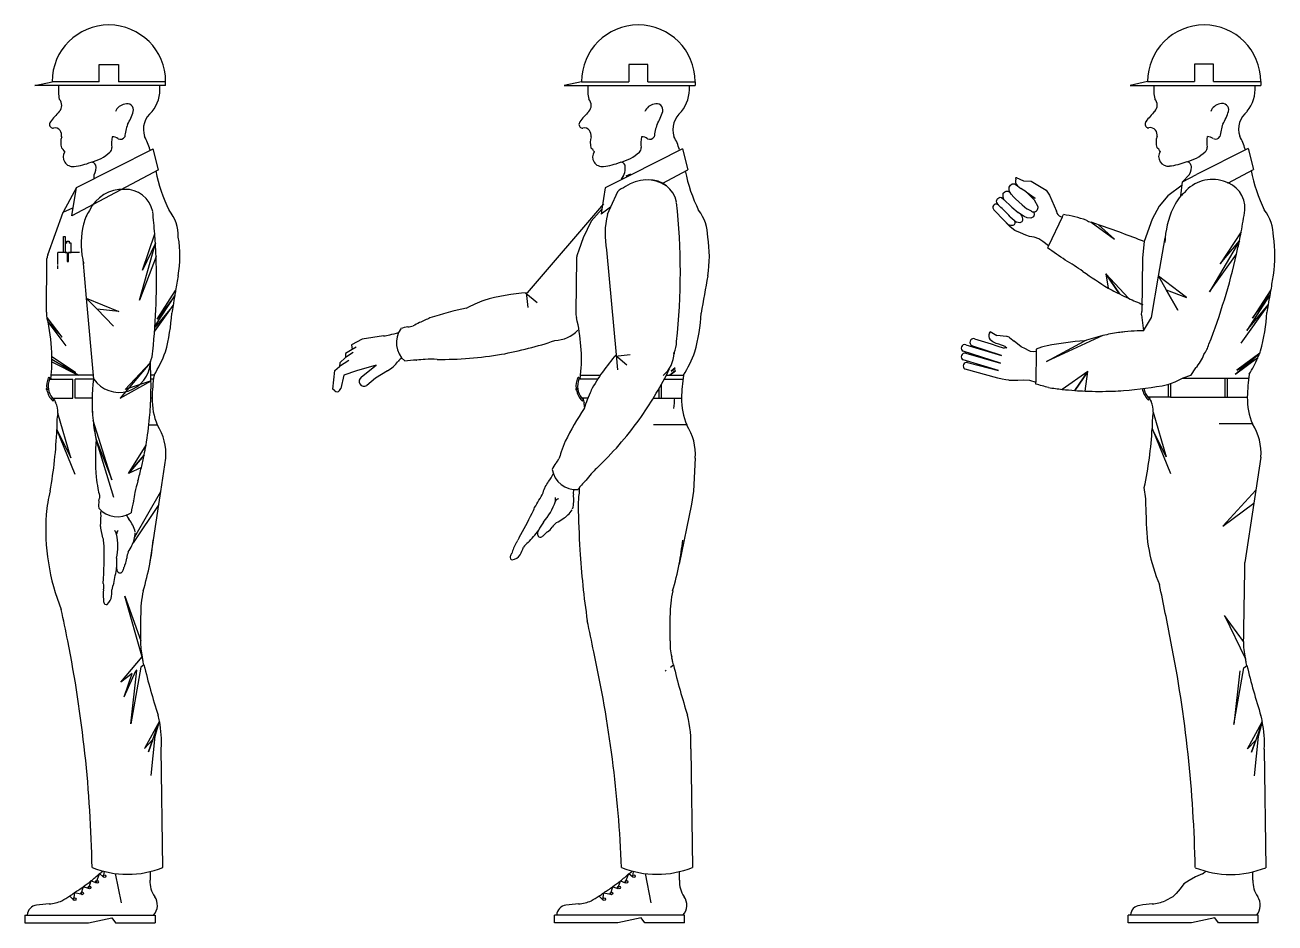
# Model space of a CAD drawing. Header units: millimetres. Extents: x 1863 to 12650, y 1010 to 8049.
# Drawn here: x 9876 to 12381, y 1010 to 2810 of the extents above; entities that cross this region are included whole.
import ezdxf

# ---------------------------------------------------------------- set-up
doc = ezdxf.new("R2010")
doc.units = ezdxf.units.MM

msp = doc.modelspace()

# ---------------------------------------------------------------- linework, layer by layer
at = {"color": 18, "true_color": 0x000000}
for p, q in [((10024.9, 2696), (10024.9, 2730.8)), ((10024.9, 2730.8), (10063.1, 2730.8)), ((10063.1, 2730.8), (10063.1, 2696)), ((11123.9, 2730.8), (11085.7, 2730.8)), ((11085.7, 2730.8), (11085.7, 2696)), ((11123.9, 2696), (11123.9, 2730.8)), ((12257.6, 2731), (12219.6, 2731)), ((12219.6, 2731), (12219.6, 2696.3)), ((12257.6, 2696.3), (12257.6, 2731)), ((9895.4, 2688.3), (9930.4, 2696)), ((10157.8, 2688.3), (9895.4, 2688.3)), ((10024.9, 2696), (9930.4, 2696)), ((10157.8, 2696), (10063.1, 2696)), ((10157.8, 2688.3), (10157.8, 2696)), ((10991.2, 2696), (10956.2, 2688.3)), ((10956.2, 2688.3), (11218.6, 2688.3)), ((10991.2, 2696), (11085.7, 2696)), ((11123.9, 2696), (11218.6, 2696)), ((11218.6, 2696), (11218.6, 2688.3)), ((12125.3, 2696.3), (12090.4, 2688.6)), ((12090.4, 2688.6), (12352.1, 2688.6)), ((12125.3, 2696.3), (12219.6, 2696.3)), ((12257.6, 2696.3), (12352.1, 2696.3)), ((12352.1, 2696.3), (12352.1, 2688.6)), ((9979, 2484.2), (10132.6, 2561.2)), ((10143.3, 2519.4), (10132.6, 2561.2)), ((11193.4, 2561.2), (11089.1, 2508.9)), ((11193.4, 2561.2), (11204.1, 2519.4)), ((12327, 2561.9), (12223, 2509.7)), ((12327, 2561.9), (12337.6, 2520.2)), ((10143.3, 2519.4), (9970, 2427.1)), ((10014.5, 2502), (10014.6, 2509.4)), ((11089.1, 2508.9), (11038.6, 2483.4)), ((11089.1, 2510.4), (11079.8, 2506.8)), ((11152.7, 2492), (11204.1, 2519.4)), ((12195.1, 2495.6), (12209.3, 2510.3)), ((12195.1, 2495.6), (12223, 2509.7)), ((12286.3, 2492.9), (12337.6, 2520.2)), ((9979, 2484.2), (9952.4, 2434.4)), ((9970, 2427.1), (9979, 2484.2)), ((11038.6, 2483.4), (11032.1, 2440.4)), ((11848, 2484.3), (11850.6, 2488.8)), ((11848, 2479.7), (11848, 2484.3)), ((11848.6, 2475.7), (11848, 2479.7)), ((11850.6, 2488.8), (11854.1, 2491.4)), ((11854.1, 2491.4), (11858.7, 2491.4)), ((11858.7, 2491.4), (11864.7, 2487.5)), ((11861.1, 2500.9), (11862.2, 2504.3)), ((11861.9, 2504.5), (11862.2, 2504.3)), ((11862.2, 2504.3), (11861.9, 2504.5)), ((11862.2, 2504.3), (11876.9, 2497.1)), ((11864.7, 2487.5), (11871.2, 2481.8)), ((11882, 2475), (11871.2, 2481.8)), ((11876.9, 2497.1), (11892, 2496.8)), ((11892, 2496.8), (11922, 2478.9)), ((12194.4, 2488.4), (12165.9, 2467.4)), ((12192.1, 2467), (12195.1, 2495.6)), ((11062.9, 2475.4), (11049.3, 2444.3)), ((11822.8, 2456.3), (11823.1, 2458.6)), ((11823, 2454), (11822.8, 2456.3)), ((11823.1, 2458.6), (11824, 2460.5)), ((11824, 2460.5), (11825.3, 2462.2)), ((11825.3, 2462.2), (11827, 2463.3)), ((11827, 2463.3), (11829.8, 2464.3)), ((11829.8, 2464.3), (11832.8, 2463.8)), ((11832.8, 2463.8), (11837.6, 2460.1)), ((11835.9, 2472.7), (11839.1, 2475.2)), ((11836.2, 2468.5), (11835.9, 2472.7)), ((11836.1, 2464.3), (11836.2, 2468.5)), ((11837.6, 2460.1), (11836.1, 2464.3)), ((11841.9, 2455.3), (11837.6, 2460.1)), ((11839.1, 2475.2), (11842, 2476.8)), ((11848, 2449.8), (11841.9, 2455.3)), ((11842, 2476.8), (11846.3, 2476.3)), ((11846.3, 2476.3), (11849.8, 2473.9)), ((11849.8, 2473.9), (11848.6, 2475.7)), ((11852.2, 2470.3), (11849.8, 2473.9)), ((11857, 2464.8), (11852.2, 2470.3)), ((11860.6, 2461.1), (11857, 2464.8)), ((11860.6, 2461.1), (11874.3, 2449.5)), ((11882, 2475), (11899.8, 2462.8)), ((11891.6, 2466.2), (11882, 2475)), ((11891.6, 2466.2), (11899.8, 2462.8)), ((11898.6, 2458.4), (11891.6, 2466.2)), ((11905.8, 2445.5), (11898.6, 2458.4)), ((11922, 2478.9), (11929, 2468.8)), ((11929, 2468.8), (11942.7, 2436.2)), ((12165.9, 2467.4), (12148.6, 2446.6)), ((9921.7, 2348.9), (9952.4, 2434.4)), ((9952.4, 2434.4), (9971.9, 2443.1)), ((11035, 2451), (10882, 2272.8)), ((11032.1, 2440.4), (11010.5, 2416.4)), ((11049.3, 2444.3), (11030.6, 2430.5)), ((11032.1, 2440.4), (11030.6, 2430.5)), ((11049.3, 2444.3), (11042.8, 2429.6)), ((11815.3, 2446.1), (11815.2, 2443.3)), ((11815.2, 2443.3), (11817.4, 2439.4)), ((11816.4, 2448), (11815.3, 2446.1)), ((11818, 2449.5), (11816.4, 2448)), ((11817.4, 2439.4), (11819.2, 2437.1)), ((11820.1, 2450.6), (11818, 2449.5)), ((11819.2, 2437.1), (11821.6, 2434.7)), ((11822, 2450.7), (11820.1, 2450.6)), ((11821.6, 2434.7), (11833.9, 2421.9)), ((11823.6, 2450.7), (11822, 2450.7)), ((11824.3, 2451.7), (11823, 2454)), ((11826.4, 2448.8), (11823.6, 2450.7)), ((11825.7, 2449.5), (11824.3, 2451.7)), ((11826.4, 2448.8), (11825.7, 2449.5)), ((11828.2, 2446.9), (11826.4, 2448.8)), ((11831.3, 2444), (11828.2, 2446.9)), ((11833.8, 2441.6), (11831.3, 2444)), ((11837.3, 2438.5), (11833.8, 2441.6)), ((11840.7, 2435.3), (11837.3, 2438.5)), ((11843.5, 2432.2), (11840.7, 2435.3)), ((11847.1, 2428.2), (11843.5, 2432.2)), ((11853.6, 2444.7), (11848, 2449.8)), ((11853.6, 2444.7), (11866.3, 2433.9)), ((11870.9, 2430.6), (11866.3, 2433.9)), ((11871.9, 2429.9), (11870.9, 2430.6)), ((11870.9, 2430.6), (11873.4, 2426.6)), ((11877.7, 2426), (11871.9, 2429.9)), ((11874.3, 2449.5), (11883.4, 2441.5)), ((11892.8, 2436.2), (11883.4, 2441.5)), ((11897.3, 2435.1), (11898, 2428.9)), ((11942.8, 2435.6), (11942.7, 2436.2)), ((11954.1, 2424.5), (11956.6, 2429.6)), ((12148.6, 2446.6), (12134.7, 2420.7)), ((11010.5, 2416.4), (10994.4, 2382.9)), ((11849.7, 2405.1), (11833.9, 2421.9)), ((11833.9, 2421.9), (11844, 2411.5)), ((11846.9, 2409.2), (11844, 2411.5)), ((11851.2, 2407.6), (11846.9, 2409.2)), ((11850.1, 2425.2), (11847.1, 2428.2)), ((11859.3, 2398), (11849.7, 2405.1)), ((11850.1, 2425.2), (11858.2, 2418.2)), ((11855.1, 2407.7), (11851.2, 2407.6)), ((11857.8, 2409.4), (11855.1, 2407.7)), ((11859.2, 2412), (11857.8, 2409.4)), ((11858.2, 2418.2), (11859, 2415.4)), ((11858.2, 2418.2), (11862.7, 2414.4)), ((11859, 2415.4), (11859.2, 2412)), ((11869.2, 2413.1), (11862.7, 2414.4)), ((11873.3, 2414.9), (11869.2, 2413.1)), ((11874.6, 2418), (11873.3, 2414.9)), ((11873.4, 2426.6), (11875, 2421.4)), ((11875, 2421.4), (11874.6, 2418)), ((11884.2, 2422.9), (11877.7, 2426)), ((11891.7, 2422.4), (11884.2, 2422.9)), ((11896.8, 2424.9), (11891.7, 2422.4)), ((11898, 2428.9), (11896.8, 2424.9)), ((11954.1, 2424.5), (11926.8, 2367.3)), ((11950.8, 2425.8), (11954.1, 2424.5)), ((12007, 2416.1), (12012.2, 2414.7)), ((12012.2, 2414.7), (12058.8, 2380.5)), ((12058.8, 2380.5), (12027.2, 2408.8)), ((12134.7, 2420.7), (12118.5, 2375.4)), ((9952.9, 2385.8), (9956.2, 2385.8)), ((9952.9, 2353.6), (9952.9, 2385.8)), ((9956.2, 2385.8), (9956.2, 2372.5)), ((10111.7, 2318.4), (10136, 2391)), ((10994.4, 2382.9), (10985.9, 2358.4)), ((11870.7, 2393), (11859.3, 2398)), ((11881.2, 2388.5), (11870.7, 2393)), ((11888.8, 2386), (11881.2, 2388.5)), ((11897.8, 2384.5), (11888.8, 2386)), ((11907.2, 2380.9), (11897.8, 2384.5)), ((11915.3, 2375.4), (11907.2, 2380.9)), ((12147.3, 2306.4), (12160.5, 2382.9)), ((12312.8, 2394.9), (12270.7, 2331.2)), ((9956.2, 2372.5), (9956.2, 2353.6)), ((9956.2, 2372.5), (9956.2, 2353.6)), ((9959.9, 2372.5), (9956.2, 2372.5)), ((9959.9, 2376.3), (9964.4, 2376.3)), ((9959.9, 2372.5), (9959.9, 2376.3)), ((9964.4, 2376.3), (9964.4, 2372.5)), ((9968.4, 2372.5), (9964.4, 2372.5)), ((9968.4, 2353.6), (9968.4, 2372.5)), ((10105.5, 2258.1), (10137.2, 2372.5)), ((10137.2, 2372.5), (10111.7, 2318.4)), ((10985.9, 2358.4), (10982.5, 2348.9)), ((11041.2, 2358.7), (11060.4, 2148.5)), ((11926.8, 2367.3), (11915.3, 2375.4)), ((11926.8, 2367.3), (11924.8, 2363)), ((12118.5, 2375.4), (12114.9, 2343)), ((12309.2, 2376.8), (12249.1, 2274.7)), ((12270.7, 2331.2), (12309.2, 2376.8)), ((9918.9, 2233.8), (9920, 2341.7)), ((9952.9, 2353.6), (9941.8, 2353.6)), ((9941.8, 2329.4), (9941.8, 2353.6)), ((9956.2, 2353.6), (9952.9, 2353.6)), ((9956.2, 2353.6), (9952.9, 2353.6)), ((9960.8, 2353.6), (9956.2, 2353.6)), ((9956.2, 2353.6), (9960.8, 2353.6)), ((9960.8, 2353.6), (9960.8, 2335.3)), ((9960.8, 2335.3), (9962.9, 2335.3)), ((9961.9, 2340.3), (9961.9, 2336.7)), ((9962.9, 2353.6), (9968.4, 2353.6)), ((9962.9, 2335.3), (9962.9, 2353.6)), ((9968.4, 2353.6), (9962.9, 2353.6)), ((9985.1, 2353.6), (9968.4, 2353.6)), ((9991.6, 2339.9), (9998.7, 2262.4)), ((10138.5, 2345.5), (10105.5, 2258.1)), ((10980.8, 2341.7), (10979.7, 2233.8)), ((12114.9, 2343), (12113.9, 2235.4)), ((12249.1, 2274.7), (12303.5, 2350.4)), ((9941.7, 2320.7), (9941.7, 2327.5)), ((12041.5, 2310.6), (12046, 2282.4)), ((12068.9, 2270.6), (12041.5, 2310.6)), ((12041.5, 2310.6), (12068.9, 2270.6)), ((12087.1, 2261.8), (12041.5, 2310.6)), ((12133, 2223.1), (12147.3, 2306.4)), ((12147.3, 2306.4), (12162.6, 2279.1)), ((12203.1, 2263.4), (12147.3, 2306.4)), ((10020.6, 2239.9), (9998.7, 2262.4)), ((9998.7, 2262.4), (10063.9, 2235.2)), ((9998.7, 2262.4), (10013.5, 2099.8)), ((10137.1, 2206.5), (10176, 2267)), ((10141.1, 2220.3), (10177.8, 2277.3)), ((10176, 2267), (10141.1, 2220.3)), ((10878.9, 2272.6), (10902, 2253.4)), ((10880.4, 2273.4), (10883.2, 2243.4)), ((12162.6, 2279.1), (12203.1, 2263.4)), ((12185.6, 2238), (12162.6, 2279.1)), ((12162.6, 2279.1), (12185.6, 2238)), ((12370.2, 2268.5), (12324.3, 2197.1)), ((12372, 2278.7), (12335.4, 2221.9)), ((12335.4, 2221.9), (12370.2, 2268.5)), ((10063.9, 2235.2), (10020.6, 2239.9)), ((10020.6, 2239.9), (10053.5, 2206.1)), ((10053.5, 2206.1), (10020.6, 2239.9)), ((10136.3, 2196.2), (10172.6, 2247.4)), ((10172.6, 2247.4), (10136.9, 2203.9)), ((12113.4, 2228.7), (12113.9, 2235.4)), ((12366.8, 2248.9), (12312.3, 2172)), ((12324.3, 2197.1), (12366.8, 2248.9)), ((9950.5, 2183.7), (9920.1, 2223.1)), ((9958.7, 2166.6), (9922.1, 2214.4)), ((9922.1, 2214.4), (9950.5, 2183.7)), ((10648.4, 2205), (10653.6, 2206.4)), ((12113.4, 2228.7), (12117.2, 2196.8)), ((12117.2, 2196.8), (12133, 2223.1)), ((10551.4, 2179.9), (10530.3, 2168.4)), ((10594.4, 2186.3), (10551.4, 2179.9)), ((11778.5, 2180.8), (11811.7, 2170.5)), ((11808.3, 2192.2), (11810, 2195.5)), ((11810, 2195.5), (11809.7, 2195.6)), ((11809.7, 2195.6), (11810, 2195.5)), ((11810, 2195.5), (11823, 2187.3)), ((11842.5, 2185.6), (11823, 2187.3)), ((11849.2, 2182.8), (11857.9, 2175.8)), ((12035.4, 2187.1), (11922.7, 2135)), ((10531.6, 2159.2), (10518.1, 2151.3)), ((10530.3, 2168.4), (10531.6, 2159.2)), ((10539.7, 2163.8), (10531.6, 2159.2)), ((11830.5, 2131.7), (11755.8, 2155.7)), ((11760.9, 2168.9), (11832.7, 2147.1)), ((11832.7, 2147.1), (11773.1, 2166.9)), ((11815.1, 2174.8), (11809.8, 2178.5)), ((11811.7, 2170.5), (11823.1, 2166.4)), ((11822, 2171.4), (11815.1, 2174.8)), ((11827.5, 2169.9), (11822, 2171.4)), ((11823.1, 2166.4), (11838, 2161.6)), ((11839.7, 2165.1), (11827.5, 2169.9)), ((11843.1, 2162.5), (11838, 2161.6)), ((11839.7, 2165.1), (11843.1, 2162.5)), ((11872, 2164.7), (11857.9, 2175.8)), ((11880.4, 2160.6), (11872, 2164.7)), ((11886.5, 2157.2), (11880.4, 2160.6)), ((11890.7, 2155.3), (11886.5, 2157.2)), ((11896.8, 2154.3), (11890.7, 2155.3)), ((11901.9, 2155.3), (11896.8, 2154.3)), ((11901.9, 2155.3), (11901.3, 2093.5)), ((11901.9, 2160.2), (11901.9, 2155.3)), ((11922.7, 2135), (11998.1, 2176.2)), ((9977, 2112.9), (9930.1, 2144.8)), ((9982.3, 2107.6), (9930.1, 2139.4)), ((9930.1, 2139.4), (9977, 2112.9)), ((9930.1, 2134.7), (9982.3, 2107.6)), ((10126.3, 2132), (10066.5, 2061.9)), ((10076.9, 2079.2), (10126.3, 2132)), ((10524.6, 2137.1), (10506.3, 2125.3)), ((10506.7, 2132.8), (10506.3, 2125.3)), ((10517.9, 2143.3), (10506.7, 2132.8)), ((10533.6, 2153.4), (10517.9, 2143.3)), ((10518.1, 2151.3), (10517.9, 2143.3)), ((11058.4, 2146.1), (11088.3, 2148.9)), ((11058.9, 2147.7), (11082, 2128.5)), ((11060.4, 2148.5), (11063.1, 2118.6)), ((11826.3, 2117.2), (11755.8, 2138.4)), ((11760.9, 2151.6), (11830.5, 2131.7)), ((11764.6, 2133.3), (11826.3, 2117.2)), ((12300.9, 2109.6), (12350, 2151.7)), ((12346.2, 2142.6), (12302.2, 2109.6)), ((12350, 2151.7), (12304.2, 2118)), ((12304.2, 2118), (12346.2, 2142.6)), ((10012.8, 2107.6), (9928.5, 2107.6)), ((10134.6, 2107.6), (10128.2, 2107.6)), ((10493.1, 2079.4), (10496.8, 2117.2)), ((10496.8, 2117.2), (10506.3, 2125.3)), ((10514.6, 2107.8), (10509.1, 2081.2)), ((10540.1, 2116.6), (10514.6, 2107.8)), ((10579.9, 2127.5), (10540.1, 2116.6)), ((10550.1, 2104.2), (10579.9, 2127.5)), ((10602.2, 2116.4), (10578.3, 2102)), ((10989.3, 2107.6), (11028.8, 2107.6)), ((11160.9, 2107.6), (11179.2, 2107.6)), ((11167.3, 2107.6), (11179.1, 2117.7)), ((11179.1, 2115.5), (11168.6, 2107.6)), ((11179, 2122.3), (11170.6, 2116.1)), ((11170.6, 2116.1), (11179, 2121)), ((11179.2, 2107.6), (11195.5, 2107.6)), ((11825.4, 2101.8), (11759.5, 2120.1)), ((12005.4, 2115.3), (11954.1, 2079.3)), ((12005.4, 2115.3), (11979.8, 2077)), ((11979.8, 2077), (12005.4, 2115.3)), ((12000, 2075.9), (12005.4, 2115.3)), ((12211.4, 2106.9), (12195.8, 2101.7)), ((12221.6, 2122.6), (12211.4, 2106.9)), ((9925.1, 2099.8), (9971.7, 2099.8)), ((9971.7, 2061.9), (9971.7, 2099.8)), ((10013.5, 2099.8), (9976.5, 2099.8)), ((9976.5, 2061.9), (9976.5, 2099.8)), ((10066.5, 2061.9), (10128.5, 2096.3)), ((10128.5, 2096.3), (10076.9, 2079.2)), ((10133.5, 2099.8), (10128.4, 2099.8)), ((10496.7, 2076.1), (10493.1, 2079.4)), ((10506.1, 2077), (10509.1, 2081.2)), ((10578.3, 2102), (10560.9, 2087)), ((11023.7, 2099.8), (10985.9, 2099.8)), ((11146.2, 2080.9), (11146.2, 2061.9)), ((11151, 2089.4), (11151, 2061.9)), ((11156.8, 2099.8), (11179.2, 2099.8)), ((11179.2, 2099.8), (11194.3, 2099.8)), ((11834, 2099.7), (11825.4, 2101.8)), ((11841.2, 2098.4), (11834, 2099.7)), ((11847.4, 2097.6), (11841.2, 2098.4)), ((11847.4, 2097.6), (11858.5, 2097.8)), ((11858.5, 2097.8), (11865.6, 2097.5)), ((11865.6, 2097.5), (11877.3, 2098.2)), ((11877.3, 2098.2), (11888.5, 2097.6)), ((11888.5, 2097.6), (11901.3, 2093.5)), ((11901.2, 2089.8), (11901.3, 2093.5)), ((12180.2, 2093.9), (12165.2, 2088.7)), ((12166.5, 2089.2), (12166.5, 2064)), ((12171.3, 2090.8), (12171.3, 2064)), ((12195.8, 2101.7), (12180.2, 2093.9)), ((12195.8, 2101.7), (12279.9, 2101.7)), ((12279.9, 2101.7), (12279.9, 2064)), ((12279.9, 2101.7), (12284.7, 2101.7)), ((12284.7, 2101.7), (12284.7, 2064)), ((12284.7, 2101.7), (12327.9, 2101.7)), ((9930.8, 2061.9), (9971.7, 2061.9)), ((10010.6, 2061.9), (9976.5, 2061.9)), ((10130.7, 2061.9), (10128.2, 2061.9)), ((11003.9, 2061.9), (10991.6, 2061.9)), ((11135, 2061.9), (11151, 2061.9)), ((11151, 2061.9), (11178, 2061.9)), ((11178, 2061.9), (11191.5, 2061.9)), ((12166.5, 2064), (12125.7, 2064)), ((12171.3, 2064), (12166.5, 2064)), ((12171.3, 2064), (12279.9, 2064)), ((12279.9, 2064), (12284.7, 2064)), ((12284.7, 2064), (12325.1, 2064)), ((9968, 1941.9), (9941.9, 2031.3)), ((12136.7, 2033.5), (12162.8, 1944.2)), ((10049.8, 1898.2), (10012.4, 2017)), ((10124.3, 2007.9), (10141.2, 2007.9)), ((11172.6, 2007.9), (11135.2, 2007.9)), ((11202, 2007.9), (11172.6, 2007.9)), ((12335.5, 2010.1), (12268.9, 2010.1)), ((9976.3, 1908.6), (9939.8, 1998.9)), ((9939.8, 1998.9), (9968, 1941.9)), ((12162.8, 1944.2), (12134.7, 2001.1)), ((12134.7, 2001.1), (12171.1, 1911)), ((10018.5, 1978.5), (10049.8, 1898.2)), ((10054, 1862.8), (10018.5, 1978.5)), ((10083.1, 1910.6), (10118.6, 1967.5)), ((10114.8, 1947.6), (10083.1, 1910.6)), ((10083.1, 1910.6), (10114.8, 1947.6)), ((10148.1, 1874.8), (10158.2, 1941.1)), ((10943.2, 1935.4), (10945.9, 1940)), ((11219, 1941.1), (11215.3, 1875.6)), ((12352.5, 1943.5), (12342.4, 1877.3)), ((10109.3, 1922.4), (10083.1, 1910.6)), ((12121.8, 1859.9), (12118.7, 1882.7)), ((10025.1, 1866.5), (10025.1, 1861.2)), ((10096.2, 1783.9), (10148.1, 1874.8)), ((10144.1, 1848.3), (10148.1, 1874.8)), ((11215.3, 1875.6), (11211.3, 1849.2)), ((12122.6, 1827.5), (12121.8, 1859.9)), ((12342.4, 1877.3), (12276.3, 1805.1)), ((12342.4, 1877.3), (12338.4, 1851)), ((10144.1, 1848.3), (10092.6, 1771.7)), ((10126, 1729.1), (10144.1, 1848.3)), ((11211.3, 1849.2), (11186.8, 1729.1)), ((12276.3, 1805.1), (12338.4, 1851)), ((12338.4, 1851), (12320.3, 1732)), ((10111.6, 1540.6), (10076.2, 1665.1)), ((10076.2, 1665.1), (10107.8, 1575.4)), ((12317.8, 1573.9), (12279.6, 1625.8)), ((12279.6, 1625.8), (12321.5, 1539.1)), ((10067.9, 1492.5), (10111, 1542.9)), ((10090.8, 1509.5), (10067.9, 1492.5)), ((10074.5, 1463.3), (10098.2, 1514.9)), ((10074.5, 1463.3), (10090.8, 1509.5)), ((10108.4, 1522.5), (10088.2, 1408.7)), ((10088.2, 1408.7), (10100.1, 1516.4)), ((10100.1, 1516.4), (10098.2, 1514.9)), ((10114.4, 1527), (10108.4, 1522.5)), ((11159, 1514.9), (11160.9, 1516.4)), ((11169.2, 1522.5), (11175.2, 1527)), ((12298.2, 1407.6), (12318.3, 1521.1)), ((12310.1, 1515), (12298.2, 1407.6)), ((12318.3, 1521.1), (12324.3, 1525.6)), ((10145.3, 1414.2), (10115.5, 1359.8)), ((10132.2, 1377.5), (10145.3, 1414.2)), ((10137.1, 1384.3), (10145.3, 1414.2)), ((12325.4, 1358.8), (12355.2, 1413.1)), ((12355.2, 1413.1), (12342.1, 1376.5)), ((12355.2, 1413.1), (12347, 1383.3)), ((10129.1, 1305.2), (10137.1, 1384.3)), ((12347, 1383.3), (12339, 1304.4)), ((10115.5, 1359.8), (10132.2, 1377.5)), ((10123.4, 1353), (10132.2, 1377.5)), ((10132.2, 1377.5), (10123.4, 1353)), ((10152.4, 1120.9), (10149.1, 1359.1)), ((11209.9, 1359.1), (11213.2, 1120.9)), ((12342.1, 1376.5), (12325.4, 1358.8)), ((12333.3, 1352), (12342.1, 1376.5)), ((12342.1, 1376.5), (12333.3, 1352)), ((12359, 1358.2), (12362.3, 1120.6)), ((10025.2, 1108.6), (10018, 1090.5)), ((10032.9, 1102), (10025.2, 1108.6)), ((10034.6, 1113.1), (10032.9, 1102)), ((10069.1, 1049.9), (10057.5, 1108.8)), ((10126.5, 1112.7), (10126.5, 1095.6)), ((11078.8, 1090.5), (11086, 1108.6)), ((11086, 1108.6), (11093.7, 1102)), ((11093.7, 1102), (11095.4, 1113.1)), ((11118.3, 1108.8), (11129.9, 1049.9)), ((11187.3, 1095.6), (11187.3, 1112.7)), ((12221, 1102.1), (12208.7, 1094.9)), ((12235.4, 1108.3), (12221, 1102.1)), ((12336.4, 1095.4), (12336.4, 1112.4)), ((9992.7, 1082.3), (9988.2, 1067.5)), ((10003.1, 1079), (9992.7, 1082.3)), ((10008.2, 1094), (10003.1, 1079)), ((10018, 1090.5), (10008.2, 1094)), ((11049, 1067.5), (11053.5, 1082.3)), ((11053.5, 1082.3), (11063.9, 1079)), ((11063.9, 1079), (11069, 1094)), ((11069, 1094), (11078.8, 1090.5)), ((12190.9, 1078.4), (12182.8, 1068.6)), ((12198.1, 1088.5), (12190.9, 1078.4)), ((12208.7, 1094.9), (12198.1, 1088.5)), ((9973.3, 1056), (9965.8, 1063.8)), ((9974.9, 1070.4), (9973.3, 1056)), ((9988.2, 1067.5), (9974.9, 1070.4)), ((11026.6, 1063.8), (11034.1, 1056)), ((11034.1, 1056), (11035.7, 1070.4)), ((11035.7, 1070.4), (11049, 1067.5)), ((12176.1, 1061.9), (12160.3, 1054.3)), ((12182.8, 1068.6), (12176.1, 1061.9)), ((9876, 1025.6), (10136.9, 1025.6)), ((9876, 1025.3), (9876, 1009.7)), ((9876, 1009.7), (10003.2, 1009.7)), ((10003.2, 1009.7), (10050, 1019.8)), ((10050, 1019.8), (10057.1, 1009.7)), ((10057.1, 1009.7), (10136.9, 1009.7)), ((10136.9, 1025.6), (10136.9, 1009.7)), ((11197.7, 1025.6), (10936.8, 1025.6)), ((10936.8, 1009.7), (10936.8, 1025.3)), ((11064.1, 1009.7), (10936.8, 1009.7)), ((11110.8, 1019.8), (11064.1, 1009.7)), ((11118, 1009.7), (11110.8, 1019.8)), ((11197.7, 1009.7), (11118, 1009.7)), ((11197.7, 1009.7), (11197.7, 1025.6)), ((12346.8, 1025.5), (12086.6, 1025.5)), ((12086.6, 1009.7), (12086.6, 1025.2)), ((12213.5, 1009.7), (12086.6, 1009.7)), ((12260.1, 1019.8), (12213.5, 1009.7)), ((12267.3, 1009.7), (12260.1, 1019.8)), ((12346.8, 1009.7), (12267.3, 1009.7)), ((12346.8, 1009.7), (12346.8, 1025.5))]:
    msp.add_line(p, q, dxfattribs=at)
for centre in [(10035.1, 1103.7), (11095.9, 1103.7), (10005.3, 1080.7), (10020.2, 1092.2), (11066.1, 1080.7), (11081, 1092.2), (9975.5, 1057.7), (9990.4, 1069.2), (11036.3, 1057.7), (11051.2, 1069.2)]:
    msp.add_circle(centre, 2.77, dxfattribs=at)
for centre, radius, start, end in [((10044.1, 2696), 113.7, 0, 180), ((11104.9, 2696), 113.7, 0, 180), ((12238.7, 2696.3), 113.4, 0, 180), ((10026.4, 2678.9), 83.6, 173.5634, 192.2158), ((10073.1, 2681.6), 73.4, 321.6826, 3.9618), ((10036.4, 2680.2), 110.2, 3.3896, 4.2201), ((11087.2, 2678.9), 83.6, 173.5634, 192.2158), ((11133.9, 2681.6), 73.4, 321.6826, 3.9618), ((11097.2, 2680.2), 110.2, 3.3896, 4.2201), ((11097.2, 2680.2), 110.2, 3.3896, 4.2201), ((12221.1, 2679.3), 83.4, 173.5634, 192.2158), ((12267.6, 2682), 73.2, 321.6826, 3.9618), ((12231, 2680.5), 109.9, 3.3896, 4.2201), ((9931.2, 2648.6), 18.4, 317.0224, 42.9776), ((10992, 2648.6), 18.4, 317.0224, 42.9776), ((12126.1, 2649.1), 18.4, 317.0224, 42.9776), ((10078.8, 2503), 188.9, 135.2229, 143.5015), ((10080.1, 2626.9), 24.6, 100.1457, 158.0032), ((10080.5, 2639.1), 12.9, 346.6091, 111.4873), ((9967.2, 2677.3), 132.4, 329.6961, 341.8778), ((10158.4, 2600.3), 45.2, 127.7587, 198.5575), ((11139.6, 2503), 188.9, 135.2229, 143.5015), ((11140.9, 2626.9), 24.6, 100.1457, 158.0032), ((11141.3, 2639.1), 12.9, 346.6091, 111.4873), ((11028.1, 2677.3), 132.4, 329.6961, 341.8778), ((11219.2, 2600.3), 45.2, 127.7587, 198.5575), ((12273.3, 2503.8), 188.4, 135.2229, 143.5015), ((12274.6, 2627.4), 24.5, 100.1457, 158.0032), ((12275, 2639.5), 12.9, 346.6091, 111.4873), ((12162.1, 2677.6), 132, 329.6961, 341.8778), ((12352.7, 2600.9), 45.1, 127.7587, 198.5575), ((9933.2, 2610.4), 7.99, 141.772, 243.1056), ((10198.4, 2570.4), 123.5, 161.0432, 173.0329), ((10994, 2610.4), 7.99, 141.772, 243.1056), ((11259.2, 2570.4), 123.5, 161.0432, 173.0329), ((12128.1, 2611), 7.97, 141.772, 243.1056), ((12392.5, 2571), 123.2, 161.0432, 173.0329), ((9931.8, 2608.2), 5.34, 245.4927, 283.4066), ((9936.1, 2590), 13.3, 38.8127, 103.2845), ((9928.4, 2587.4), 21.1, 354.4831, 31.3956), ((9980.9, 2574.1), 33.3, 160.2848, 198.29), ((10122.6, 2572.7), 73.2, 170.0567, 186.5179), ((10051.3, 2566.9), 18.5, 52.5283, 92.3482), ((10067.1, 2590.7), 10.2, 243.6298, 328.2902), ((10023.1, 2532.2), 106.9, 15.087, 30.1552), ((10992.6, 2608.2), 5.34, 245.4927, 283.4066), ((10996.9, 2590), 13.3, 38.8127, 103.2845), ((10989.2, 2587.4), 21.1, 354.4831, 31.3956), ((11041.7, 2574.1), 33.3, 160.2848, 198.29), ((11183.4, 2572.7), 73.2, 170.0567, 186.5179), ((11112.1, 2566.9), 18.5, 52.5283, 92.3482), ((11127.9, 2590.7), 10.2, 243.6298, 328.2902), ((11083.9, 2532.2), 106.9, 15.087, 30.1552), ((12126.7, 2608.7), 5.33, 245.4927, 283.4066), ((12131, 2590.6), 13.3, 38.8127, 103.2845), ((12123.3, 2588), 21.1, 354.4831, 31.3956), ((12175.6, 2574.7), 33.3, 160.2848, 198.29), ((12316.9, 2573.3), 73, 170.0567, 186.5179), ((12245.8, 2567.5), 18.4, 52.5283, 92.3482), ((12261.6, 2591.3), 10.2, 243.6298, 328.2902), ((12217.7, 2533), 106.6, 15.087, 30.1552), ((9920.2, 2532.8), 42.3, 32.5192, 46.7692), ((9971.5, 2544.9), 18.9, 145.7557, 278.6597), ((9987.9, 2618.6), 86.4, 283.6115, 312.4548), ((10039.6, 2562.8), 10.4, 309.6934, 8.6514), ((10456.1, 2579.4), 330.4, 183.3597, 183.698), ((10981.1, 2532.8), 42.3, 32.5192, 46.7692), ((11032.3, 2544.9), 18.9, 145.7557, 278.6597), ((11048.7, 2618.6), 86.4, 283.6115, 312.4548), ((11100.4, 2562.8), 10.4, 309.6934, 8.6514), ((11516.9, 2579.4), 330.4, 183.3597, 183.698), ((12115.2, 2533.6), 42.1, 32.5192, 46.7692), ((12166.3, 2545.6), 18.8, 145.7557, 278.6597), ((12182.6, 2619.1), 86.2, 283.6115, 312.4548), ((12234.2, 2563.5), 10.4, 309.6934, 8.6514), ((12649.6, 2580.1), 329.5, 183.3597, 183.698), ((9959, 2662.4), 137, 276.4412, 291.0804), ((10008.2, 2523.9), 10.7, 27.9686, 89.7224), ((11019.8, 2662.4), 137, 276.4412, 291.0804), ((11069, 2523.9), 10.7, 27.9686, 89.7224), ((12153.8, 2662.8), 136.6, 276.4412, 291.0804), ((12202.9, 2524.7), 10.6, 27.9686, 89.7224), ((12188, 2523.4), 25.1, 328.368, 14.4007), ((9993.2, 2522.6), 25.2, 328.368, 14.4007), ((10456.1, 2580.2), 324.1, 191.2176, 205.9979), ((11041.6, 2523.2), 37.3, 322.7802, 8.8129), ((11498.5, 2284), 479, 152.034, 153.1184), ((11516.9, 2580.2), 324.1, 191.2176, 205.9979), ((12649.6, 2580.8), 323.2, 191.2176, 205.9979), ((10071.7, 2407.2), 73.1, 87.2278, 155.1572), ((10077.3, 2424.5), 55.7, 11.683, 92.1735), ((11115.5, 2410.4), 83.6, 115.7434, 129.0207), ((11121.3, 2426), 73.1, 57.2278, 125.1572), ((11126.9, 2443.4), 55.7, 11.683, 92.1735), ((11873, 2497), 12.6, 162.04, 228.7357), ((12255, 2427.1), 72.9, 72.2278, 140.1572), ((12264.9, 2442.3), 55.6, 356.683, 77.1735), ((12253.5, 2410.6), 83.4, 137.4055, 151.222), ((12253.5, 2410.6), 83.4, 130.7434, 137.4055), ((10074.5, 2390.8), 83.6, 145.7434, 166.222), ((8840.4, 2295.6), 1299.1, 4.2136, 6.1701), ((10097.9, 2385.4), 85.3, 359.423, 38.2576), ((11211.9, 2390.2), 173.6, 166.892, 190.4532), ((9890, 2314.4), 1299.1, 353.8386, 6.1701), ((11158.7, 2385.4), 85.3, 359.423, 38.2576), ((11897.1, 2443.9), 8.84, 240.895, 271.0835), ((11897.1, 2443.9), 8.84, 271.0835, 10.0456), ((11955.2, 2437.6), 12.6, 189.3351, 249.2136), ((11922.2, 2192.1), 240, 70.4867, 81.7701), ((12333.1, 2369.2), 173.1, 151.892, 175.4532), ((11040.2, 2637.4), 1295.5, 349.2136, 351.1701), ((12292.3, 2386.5), 85, 359.423, 38.2576), ((10162.3, 2371.4), 173.6, 166.892, 190.4532), ((12012.8, 2433.7), 18.6, 235.9886, 251.9848), ((11869.1, 2024), 416.1, 67.6584, 69.8835), ((11525.3, 895.6), 1594.3, 68.1542, 71.6475), ((8840.4, 2295.6), 1299.1, 3.3963, 4.2136), ((9957.5, 2346.1), 228.9, 350.1962, 9.6532), ((11018.3, 2346.1), 228.9, 350.1962, 9.6532), ((12333.1, 2369.2), 173.1, 175.4532, 178.411), ((11040.2, 2637.4), 1295.5, 348.3963, 349.2136), ((12152.3, 2347.4), 228.3, 350.1962, 9.6532), ((8840.4, 2295.6), 1299.1, 2.2038, 3.3963), ((8653.7, -2400), 5778, 55.08995, 55.51974), ((11040.2, 2637.4), 1295.5, 347.2038, 348.3963), ((9951.5, 2337.8), 31.8, 159.7258, 172.9584), ((10162.3, 2371.4), 173.6, 190.4532, 193.411), ((8840.4, 2295.6), 1299.1, 353.8386, 2.2038), ((11012.3, 2337.8), 31.8, 159.7258, 172.9584), ((11770.8, 2005.3), 383.2, 54.0642, 60.3367), ((11040.2, 2637.4), 1295.5, 338.8386, 347.2038), ((27191.4, -704.2), 17272.8, 169.95991, 170.06044), ((28252.2, -704.2), 17272.8, 169.95991, 170.21304), ((12859.7, 3573.4), 1526, 235.5155, 237.7784), ((29339.1, -694.6), 17225.7, 169.95991, 170.06044), ((12378, 2893.3), 695.2, 241.4766, 243.6001), ((27191.4, -704.2), 17272.8, 170.09515, 170.16113), ((27191.4, -704.2), 17272.8, 170.06044, 170.09515), ((10925.7, 1917.7), 363.9, 110.9389, 117.0777), ((10905.7, 1886.9), 386.7, 93.5077, 106.5369), ((12378, 2893.3), 695.2, 243.6001, 245.2681), ((12378, 2893.3), 695.2, 245.2681, 247.8133), ((29339.1, -694.6), 17225.7, 170.09515, 170.16113), ((29339.1, -694.6), 17225.7, 170.06044, 170.09515), ((9949.6, 2231.8), 30.8, 176.1303, 196.355), ((9793.8, 2252.4), 376.7, 344.9708, 356.895), ((27191.4, -704.2), 17272.8, 170.16113, 170.21304), ((10869.1, 1693.4), 559.3, 101.1615, 108.9491), ((11010.4, 2231.8), 30.8, 176.1303, 196.355), ((10854.6, 2252.4), 376.7, 344.9708, 356.895), ((11989.1, 2253.9), 375.6, 344.9708, 356.895), ((29339.1, -694.6), 17225.7, 170.16113, 170.21304), ((9584.4, 2140.5), 345.7, 12.3397, 13.8228), ((9584.4, 2140.5), 345.7, 0.7042, 12.3397), ((10649.1, 2151.3), 53.7, 96.2459, 112.1542), ((10644.5, 2223.3), 18.7, 265.9886, 281.9848), ((10830.7, 1875.2), 375.6, 115.907, 118.1321), ((10830.7, 1875.2), 375.6, 112.4137, 115.907), ((10645.2, 2140.5), 345.7, 354.5437, 13.8228), ((10567.2, 2353.4), 169.3, 279.2662, 283.5189), ((10581.1, 2321.3), 134.9, 280.9448, 288.7499), ((10668.7, 2173), 48.7, 144.9264, 229.0862), ((10937.2, 2240), 62.5, 270.4125, 317.827), ((11776.7, 2173.5), 7.52, 76.3347, 241.0457), ((11819.5, 2186.5), 12.6, 152.9042, 219.5999), ((11841.3, 2173), 12.6, 51.2387, 84.8586), ((12118.8, 1833.9), 362.9, 103.2773, 109.416), ((12118.8, 1833.9), 362.9, 98.1754, 103.2773), ((12118.8, 1833.9), 362.9, 90.248, 98.1754), ((12118.8, 1833.9), 362.9, 96.4066, 98.1754), ((10060.7, 2159.5), 71.4, 338.6034, 357.3218), ((9878.9, 2261.4), 298.4, 328.9853, 339.0473), ((10669.3, 3000.1), 865.7, 280.7351, 288.0665), ((11110.3, 2178.3), 71.4, 338.6034, 357.3218), ((10939.7, 2261.4), 298.4, 328.9853, 339.0473), ((11759.2, 2161.9), 7.16, 76.3479, 241.0589), ((12019.2, 1804.5), 374.5, 104.752, 108.2453), ((12033, 1619.7), 557.8, 93.4999, 101.2874), ((12180.5, 2191.3), 71.2, 323.6034, 342.3218), ((12073.9, 2262.9), 297.6, 338.0543, 339.0473), ((9584.4, 2140.5), 345.7, 354.5437, 359.0398), ((9584.4, 2140.5), 345.7, 359.8242, 0.7042), ((9584.4, 2140.5), 345.7, 359.0398, 359.8242), ((10064.7, 2135.8), 62.5, 215.1534, 357.827), ((10120.5, 2134.5), 6.32, 337.3775, 4.0748), ((10120.8, 2134.5), 6.32, 337.3775, 4.0748), ((9431.4, 2085.4), 697.1, 0.8965, 3.9544), ((10572, 2171.7), 63, 298.618, 324.5121), ((10637.7, 2126.7), 16.6, 113.1762, 149.562), ((10664, 1919.3), 218.5, 90.9907, 97.1656), ((10660.2, 2144.2), 6.32, 270.9907, 277.4715), ((10689.5, 1920.8), 218.9, 93.049, 97.4715), ((10689.5, 1920.8), 218.9, 86.7766, 93.049), ((10711.3, 2836.5), 697.1, 269.2137, 279.8472), ((11350, 1892.4), 386.7, 138.5077, 151.5369), ((11114.3, 2154.6), 62.5, 310.4125, 357.827), ((11170.4, 2153.3), 6.32, 337.3775, 4.0748), ((11171.1, 2152.5), 6.32, 337.3775, 359.9353), ((10482.1, 2103.4), 697.1, 4.0748, 4.1528), ((11171.1, 2152.5), 6.32, 359.9353, 4.0748), ((11759.2, 2144.6), 7.16, 76.3479, 241.0589), ((11762.9, 2126.4), 7.16, 76.3479, 241.0589), ((12178.2, 2167.5), 62.4, 314.0566, 342.827), ((12073.9, 2262.9), 297.6, 328.9853, 336.164), ((12073.9, 2262.9), 297.6, 336.164, 338.0543), ((9874, 2112.8), 54.8, 349.2038, 354.5437), ((10457.7, 2057), 327, 171.0851, 179.1322), ((10555.7, 2095.7), 10.2, 123.4723, 300.7049), ((10934.8, 2112.8), 54.8, 349.2038, 354.5437), ((10395.7, 2512.4), 865.7, 325.7351, 333.0665), ((11518.5, 2057), 327, 171.0851, 179.1322), ((12651.2, 2059), 326.1, 171.0851, 179.1322), ((9920.5, 2079.8), 1.93, 122.9093, 254.1034), ((9960.6, 2085.8), 41.4, 156.7683, 186.0763), ((9919.6, 2079.7), 1.76, 283.7105, 93.3022), ((9960.6, 2085.8), 38.2, 158.5568, 218.7819), ((9924, 2101.5), 1.58, 339.0117, 154.5248), ((9960.6, 2085.8), 38.2, 156.7683, 158.5568), ((10011.9, 2093.2), 84.6, 173.6026, 175.4881), ((10374.4, 2054.6), 363.9, 172.8684, 185.9389), ((9431.4, 2085.4), 697.1, 356.623, 0.8965), ((10981.3, 2079.8), 1.93, 122.9093, 254.1034), ((11021.4, 2085.8), 41.4, 156.7683, 186.0763), ((10980.4, 2079.7), 1.76, 283.7105, 93.3022), ((11021.4, 2085.8), 38.2, 158.5568, 218.7819), ((10984.8, 2101.5), 1.58, 339.0117, 154.5248), ((11021.4, 2085.8), 38.2, 156.7683, 158.5568), ((11072.7, 2093.2), 84.6, 173.6026, 175.4881), ((11850.6, 1851.9), 243.1, 71.7184, 77.9909), ((12029.1, 2770.5), 695.2, 261.552, 263.8149), ((12029.1, 2770.5), 695.2, 263.8149, 265.9384), ((12029.1, 2770.5), 695.2, 273.9613, 281.2927), ((12156.2, 2088.6), 42.4, 191.0032, 224.3555), ((12155.4, 2087.8), 38.1, 190.3543, 218.7819), ((9960.6, 2085.8), 41.4, 190.9364, 224.2888), ((9960.6, 2085.8), 38.2, 218.7819, 224.2888), ((9932.2, 2058), 1.58, 221.0037, 47.5738), ((10011.9, 2093.2), 84.6, 201.668, 208.2631), ((10374.4, 2054.6), 363.9, 179.0683, 185.9389), ((10265.3, 2059.9), 134.6, 179.1322, 202.7275), ((10501, 2080.7), 6.32, 227.125, 324.0362), ((11021.4, 2085.8), 41.4, 190.9364, 224.2888), ((11021.4, 2085.8), 38.2, 218.7819, 224.2888), ((10993, 2058), 1.58, 221.0037, 47.5738), ((11081.1, 2075.1), 88, 188.5963, 195.1914), ((11342.4, 1928.3), 363.9, 155.9389, 162.0777), ((10482.1, 2103.4), 697.1, 354.8472, 356.623), ((11326.1, 2059.9), 134.6, 179.1322, 202.7275), ((12029.1, 2770.5), 695.2, 265.9384, 267.6064), ((12029.1, 2770.5), 695.2, 267.6064, 272.1855), ((12029.1, 2770.5), 695.2, 272.1855, 273.9613), ((12155.4, 2087.8), 38.1, 218.7819, 224.2888), ((12127.1, 2060.1), 1.58, 221.0037, 47.5738), ((12206.6, 2095.1), 84.4, 201.668, 208.2631), ((12088.6, 2034.8), 48.2, 358.3727, 24.9652), ((12459.3, 2061.9), 134.2, 179.1322, 202.7275), ((9893.6, 2032.7), 48.3, 358.3727, 24.9652), ((10053.6, 2007.9), 114.1, 168.1382, 184.5152), ((9431.4, 2085.4), 697.1, 354.8472, 356.623), ((11461, 1729.6), 559.3, 146.1615, 153.9491), ((10940.2, 2040.2), 57.2, 3.5564, 11.9417), ((12248.1, 2010.1), 113.8, 168.1382, 184.5152), ((10374.4, 2054.6), 363.9, 185.9389, 192.0777), ((10374.4, 2054.6), 363.9, 185.9389, 191.9377), ((9431.4, 2085.4), 697.1, 350.2681, 354.8472), ((10049.1, 1948.8), 109.4, 355.9726, 32.6806), ((10541.2, 2426.4), 697.1, 314.2137, 324.8472), ((11109.9, 1948.8), 109.4, 355.9726, 32.6806), ((12243.6, 1951.1), 109.1, 355.9726, 32.6806), ((9100.9, 2028.7), 839.4, 349.5033, 357.9625), ((10576.4, 1941.9), 559.3, 176.1615, 183.9491), ((11326.4, 2049.9), 809.7, 348.0835, 356.5427), ((9431.4, 2085.4), 697.1, 348.6001, 350.2681), ((11305.3, 1831), 375.6, 160.907, 163.1321), ((11305.3, 1831), 375.6, 157.4137, 160.907), ((9431.4, 2085.4), 697.1, 346.4766, 348.6001), ((10981.7, 1897.8), 53.7, 141.2459, 157.1542), ((10927.5, 1945.5), 18.7, 310.9886, 326.9848), ((9431.4, 2085.4), 697.1, 344.2137, 346.4766), ((10813.4, 1970), 134.9, 325.9448, 333.7499), ((10980.2, 1927.1), 48.7, 189.9264, 274.0862), ((11173.2, 1763.4), 218.9, 138.049, 142.4715), ((11173.2, 1763.4), 218.9, 131.7766, 138.049), ((10390.9, 1951.8), 375.6, 187.4137, 190.907), ((10390.9, 1951.8), 375.6, 190.907, 193.1321), ((10310.2, 1827.2), 218.9, 161.7766, 168.049), ((10945.6, 1867.4), 32, 148.8446, 172.1875), ((10780.8, 1982.8), 169.3, 324.2662, 328.5189), ((10991, 1872.4), 16.6, 158.1762, 194.562), ((11156.2, 1744.4), 218.5, 135.9907, 142.1656), ((10128.1, 1981.2), 865, 352.9452, 353.5077), ((10994.5, 1900.6), 6.32, 315.9907, 322.4715), ((10291, 1790.3), 374.6, 166.8094, 174.1127), ((10077.2, 1847.9), 53.7, 171.2459, 187.1542), ((10006.5, 1862.1), 18.7, 340.9886, 356.9848), ((10305.1, 1802.3), 218.5, 165.9907, 172.1656), ((10086.9, 1856.8), 6.32, 345.9907, 352.4715), ((10310.2, 1827.2), 218.9, 168.049, 172.4715), ((10508.3, 2085.7), 458.6, 327.986, 332.2), ((10821.4, 1894.7), 123.9, 318.7738, 341.2964), ((10867.5, 1861.2), 71.6, 354.9843, 1.3405), ((10946.6, 1851.1), 8.69, 101.868, 153.4925), ((10912.7, 1857.8), 63, 343.618, 9.5121), ((11202.7, 1844.6), 218.3, 172.0101, 179.3134), ((10358.8, 1800.3), 441.3, 176.3072, 201.6013), ((10061.3, 1872.5), 48.7, 219.9264, 304.0862), ((9893.4, 1826.3), 134.9, 355.9448, 3.4622), ((10096, 1830.5), 16.6, 186.9751, 224.562), ((10242.8, 2145.1), 721.1, 329.8253, 334.1755), ((10653.1, 1944), 264.3, 334.6752, 337.4287), ((10926.6, 1865.8), 53.3, 300.253, 328.716), ((12738.2, 1867.3), 1753.8, 180.6547, 183.5914), ((9858.8, 1821.1), 169.3, 354.2662, 358.5189), ((10059.2, 1803.5), 32, 178.8446, 202.1875), ((10035.6, 1778.8), 63, 13.618, 39.5121), ((11003.9, 1750.5), 109, 145.012, 154.988), ((10969.5, 1776.2), 45.9, 128.106, 144.3978), ((10919.8, 1861.4), 53.5, 293.4727, 308.9254), ((12446.9, 1816.9), 324.4, 178.1372, 203.4314), ((9859.6, 1738.9), 178, 12.9743, 17.1882), ((9771, 1744.7), 264.3, 4.6752, 7.4287), ((9994.7, 1759.1), 71.6, 24.9843, 31.3405), ((10068.3, 1789.9), 8.69, 131.868, 183.4925), ((9938.1, 1765.1), 123.9, 348.7738, 11.2964), ((10043.6, 1792.7), 53.3, 330.253, 358.716), ((10885, 1771), 22.1, 148.2431, 164.5318), ((10410.8, 2194), 634.3, 318.3084, 321.2075), ((10908.8, 1789.2), 5.98, 166.5134, 313.4866), ((10915.8, 1789.4), 12.9, 146.0696, 174.9487), ((10873.9, 1831.8), 61.1, 309.7651, 316.0016), ((10935.6, 1773.7), 23.7, 122.2081, 138.5837), ((10905.7, 1820.2), 31.6, 303.0037, 326.751), ((9035.9, 1747.3), 998.6, 356.7369, 1.0872), ((10125.6, 1736.5), 45.9, 158.106, 174.3978), ((10039.9, 1785.5), 53.5, 323.4727, 338.9254), ((9571.1, 1835.4), 565, 349.1488, 354.0989), ((10952.6, 1719.9), 105.9, 150.7834, 163.3598), ((10844.9, 1785.9), 20.9, 316.8071, 334.4907), ((10630.8, 1855.6), 261.1, 335.5445, 339.2324), ((10902.4, 1743.9), 33.5, 122.4963, 145.1364), ((12738.2, 1867.3), 1753.8, 183.5914, 188.2533), ((10631.9, 1835.4), 565, 349.1488, 354.0989), ((10168.2, 1731.5), 109, 175.012, 184.988), ((10097.4, 1717.3), 23.7, 152.2081, 168.5837), ((10048.3, 1742.7), 31.6, 333.0037, 356.751), ((9571.1, 1835.4), 565, 343.5252, 349.1488), ((10853, 1742.4), 5.01, 156.0005, 262.4131), ((10952.4, 1700.9), 112.7, 154.0297, 157.2668), ((10847, 1763.8), 26.9, 281.393, 322.7493), ((10631.9, 1835.4), 565, 343.5252, 349.1488), ((-215218.9, 5323.6), 227567.6, 359.055874, 359.095688), ((9432.8, 1818.9), 634.3, 348.3084, 351.2075), ((10072.5, 1721.1), 12.9, 176.0696, 204.9487), ((10066.5, 1717.4), 5.98, 196.5134, 343.4866), ((10015, 1736.8), 61.1, 339.7651, 346.0016), ((10055, 1689.7), 22.1, 178.2431, 194.5318), ((10012.8, 1682.6), 20.9, 346.8071, 4.4907), ((10083.6, 1674.9), 33.5, 152.4963, 175.1364), ((7532, 705.8), 4720.4, 10.598, 12.0083), ((10119.3, 1668), 86.7, 173.5019, 186.0783), ((10145.4, 1666.7), 112.7, 184.0297, 187.2668), ((10022.8, 1668.5), 26.9, 311.393, 352.7493), ((9853.6, 1683.4), 196.7, 354.6887, 358.3766), ((10316.5, 1629.5), 208.7, 167.3492, 180.8435), ((11377.4, 1629.5), 208.7, 167.3492, 180.8435), ((7423.9, 1072.9), 2587, 11.2046, 12.6149), ((10038.7, 1653), 5.01, 186.0005, 292.4131), ((-63235.4, 1618.8), 73343.2, 359.966104, 0.005918), ((8477.9, 1050.5), 2587, 11.2046, 12.6149), ((-62174.6, 1618.8), 73343.2, 359.966104, 0.005918), ((7423.9, 1072.9), 2587, 1.0645, 11.2046), ((10219.6, 1569.9), 112, 177.1687, 193.9428), ((8607.3, 1023.7), 2465.8, 2.2602, 12.4003), ((11280.5, 1569.9), 112, 177.1687, 193.9428), ((9641.2, 1072.7), 2580, 1.0645, 11.2046), ((12429.3, 1568.4), 111.7, 177.1687, 193.9428), ((10074.8, 1532.4), 37.6, 12.6325, 16.3213), ((10074.8, 1532.4), 37.6, 12.6325, 16.3213), ((10047.5, 1525.1), 65.9, 6.312, 13.6156), ((9721.8, 1430.6), 404.2, 13.7901, 14.5685), ((11135.7, 1532.4), 37.6, 12.6325, 16.3213), ((11135.7, 1532.4), 37.6, 12.6325, 16.3213), ((11108.3, 1525.1), 65.9, 6.312, 13.6156), ((10782.6, 1430.6), 404.2, 13.7901, 14.5685), ((12284.9, 1530.9), 37.5, 12.6325, 16.3213), ((12284.9, 1530.9), 37.5, 12.6325, 16.3213), ((12257.7, 1523.7), 65.7, 6.312, 13.6156), ((11932.8, 1429.5), 403.1, 13.7901, 14.5685), ((11719.1, 1920.9), 1652.4, 193.7901, 197.4257), ((12780, 1920.9), 1652.4, 193.7901, 197.4257), ((13924.7, 1918.4), 1647.9, 193.7901, 197.4257), ((9937.2, 1372.2), 212.3, 11.4036, 14.6764), ((9937.2, 1372.2), 212.3, 356.4614, 11.4036), ((10998, 1372.2), 212.3, 356.4614, 14.6764), ((12147.7, 1371.3), 211.7, 11.4036, 14.6764), ((12147.7, 1371.3), 211.7, 356.4614, 11.4036), ((9785.8, 1371.6), 355.6, 308.7005, 312.3081), ((10081.4, 1299.4), 192.1, 248.3117, 291.6883), ((9979.2, 1173.9), 79.9, 305.1313, 311.2259), ((10846.6, 1371.6), 355.6, 308.7005, 312.3081), ((11142.2, 1299.4), 192.1, 248.3117, 291.6883), ((11040, 1173.9), 79.9, 305.1313, 311.2259), ((12291.5, 1298.6), 191.6, 248.3117, 291.6883), ((12189.5, 1173.5), 79.7, 305.1313, 311.2259), ((9785.8, 1371.6), 355.6, 302.1157, 305.5673), ((9785.8, 1371.6), 355.6, 305.5673, 308.7005), ((10177.6, 1092.3), 51.3, 176.2698, 215.7228), ((10846.6, 1371.6), 355.6, 302.1157, 305.5673), ((10846.6, 1371.6), 355.6, 305.5673, 308.7005), ((11238.4, 1092.3), 51.3, 176.2698, 215.7228), ((12387.4, 1092.1), 51.1, 176.2698, 215.7228), ((9918.1, 1125.8), 78.2, 274.5646, 294.0567), ((9871.2, 1204.9), 169.8, 297.6084, 303.8356), ((9871.2, 1204.9), 169.8, 303.8356, 307.6137), ((10111.7, 1045.5), 29.6, 317.7126, 34.8237), ((10978.9, 1125.8), 78.2, 274.5646, 294.0567), ((10932, 1204.9), 169.8, 297.6084, 303.8356), ((10932, 1204.9), 169.8, 303.8356, 307.6137), ((11172.5, 1045.5), 29.6, 317.7126, 34.8237), ((12128.6, 1125.5), 77.9, 274.5646, 294.0567), ((12321.7, 1045.4), 29.5, 317.7126, 34.8237), ((9900.7, 1025), 20.2, 94.6063, 177.4521), ((9926.5, 911.4), 136.5, 90.9241, 101.5784), ((10961.5, 1025), 20.2, 94.6063, 177.4521), ((10987.3, 911.4), 136.5, 90.9241, 101.5784), ((12111.2, 1024.9), 20.1, 94.6063, 177.4521), ((12137, 911.6), 136.2, 90.9241, 101.5784)]:
    msp.add_arc(centre, radius, start, end, dxfattribs=at)

doc.saveas('drawing.dxf')
